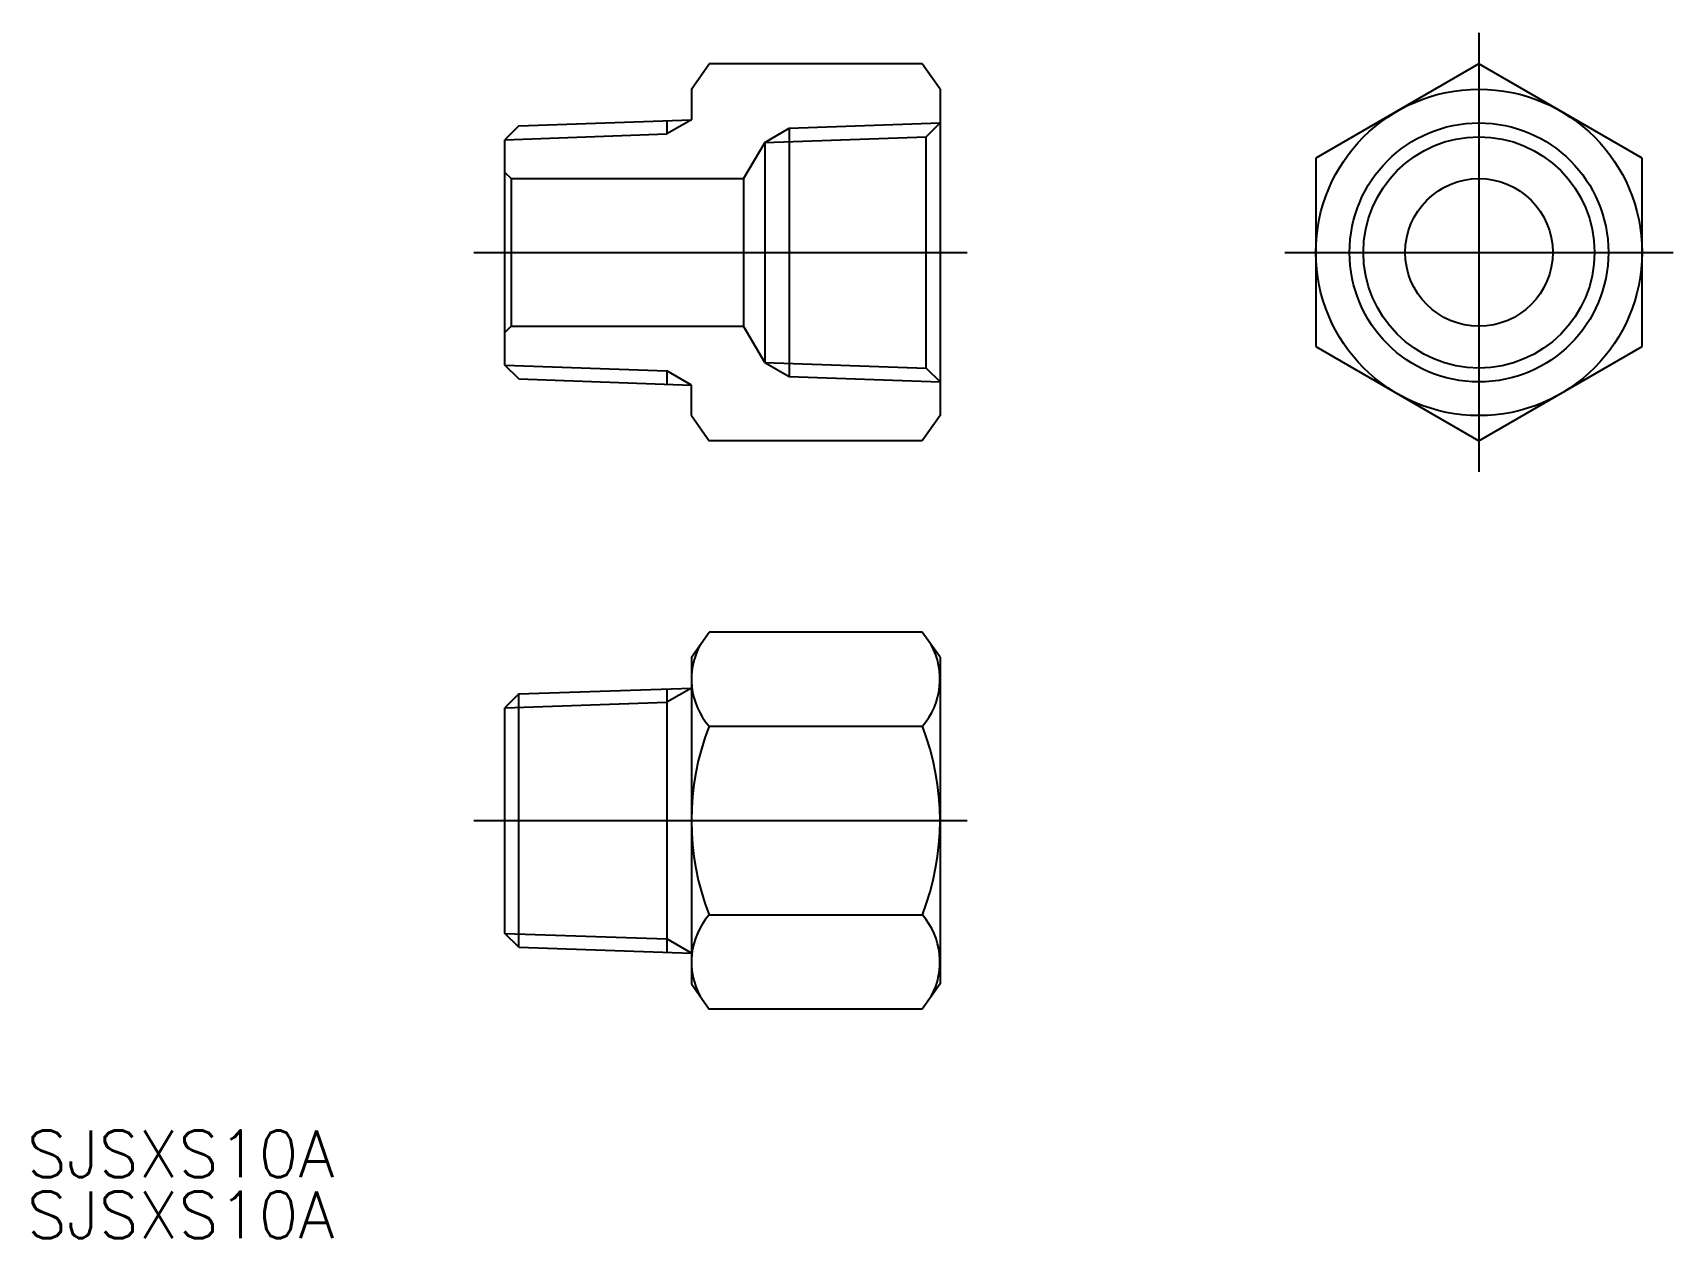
# Model space of a CAD drawing. Extents: x -93 to 12, y -63 to 14.
import ezdxf

# ---------------------------------------------------------------- set-up
doc = ezdxf.new("R2010")
doc.units = 0
doc.linetypes.add('CENTER', pattern=[50.8, 31.75, -6.35, 6.35, -6.35])
doc.layers.get('0').update_dxf_attribs({"linetype": 'CONTINUOUS'})
doc.layers.add('CENTER', color=1, linetype='CENTER')
doc.styles.get("Standard").update_dxf_attribs({"font": 'txt.shx', "height": 3, "bigfont": 'bigfont.shx'})

msp = doc.modelspace()

# ---------------------------------------------------------------- linework, layer by layer
at = {"color": 7, "linetype": 'CONTINUOUS'}
for p, q in [((-50.69, 10.5), (-49.55, 12.12)), ((-35.83, 12.12), (-49.55, 12.12)), ((-34.69, 10.5), (-35.83, 12.12)), ((0, 12.12), (-10.5, 6.06)), ((10.5, 6.06), (0, 12.12)), ((-50.69, 10.5), (-50.69, 8.53)), ((-34.69, 10.5), (-34.69, -10.5)), ((-61.8, 8.14), (-50.69, 8.53)), ((-52.27, 8.47), (-52.27, 7.62)), ((-61.8, 8.14), (-62.69, 7.25)), ((-45.97, 7.08), (-35.58, 7.44)), ((-44.39, 7.99), (-44.39, -7.99)), ((-35.58, 7.44), (-34.69, 8.33)), ((-35.58, -7.44), (-35.58, 7.44)), ((-62.69, -7.25), (-62.69, 7.25)), ((-45.97, 7.08), (-47.34, 4.75)), ((-45.97, 7.08), (-45.97, -7.08)), ((-10.5, 6.06), (-10.5, -6.06)), ((10.5, -6.06), (10.5, 6.06)), ((-62.69, 5.15), (-62.29, 4.75)), ((-62.29, 4.75), (-62.29, -4.75)), ((-62.29, 4.75), (-47.34, 4.75)), ((-47.34, 4.75), (-47.34, -4.75)), ((-62.69, -5.15), (-62.29, -4.75)), ((-62.29, -4.75), (-47.34, -4.75)), ((-45.97, -7.08), (-47.34, -4.75)), ((-10.5, -6.06), (0, -12.12)), ((0, -12.12), (10.5, -6.06)), ((-61.8, -8.14), (-62.69, -7.25)), ((-45.97, -7.08), (-35.58, -7.44)), ((-61.8, -8.14), (-50.69, -8.53)), ((-52.27, -7.62), (-52.27, -8.47)), ((-35.58, -7.44), (-34.69, -8.33)), ((-50.69, -10.5), (-50.69, -8.53)), ((-50.69, -10.5), (-49.55, -12.12)), ((-34.69, -10.5), (-35.83, -12.12)), ((-35.83, -12.12), (-49.55, -12.12)), ((-50.69, -26.04), (-49.55, -24.42)), ((-35.83, -24.42), (-49.55, -24.42)), ((-34.69, -26.04), (-35.83, -24.42)), ((-50.69, -26.04), (-50.69, -47.04)), ((-34.69, -26.04), (-34.69, -47.04)), ((-61.8, -28.4), (-62.69, -29.29)), ((-61.8, -28.4), (-50.69, -28.02)), ((-61.8, -44.68), (-61.8, -28.4)), ((-52.27, -28.07), (-52.27, -45.02)), ((-62.69, -43.8), (-62.69, -29.29)), ((-49.55, -30.48), (-35.83, -30.48)), ((-49.55, -42.61), (-35.83, -42.61)), ((-61.8, -44.68), (-62.69, -43.8)), ((-61.8, -44.68), (-50.69, -45.07)), ((-50.69, -47.04), (-49.55, -48.67)), ((-34.69, -47.04), (-35.83, -48.67)), ((-35.83, -48.67), (-49.55, -48.67))]:
    msp.add_line(p, q, dxfattribs=at)
at = {"color": 3, "linetype": 'CONTINUOUS'}
for p, q in [((-50.69, 8.53), (-52.27, 7.62)), ((-62.69, 7.25), (-52.27, 7.62)), ((-45.97, 7.08), (-44.39, 7.99)), ((-44.39, 7.99), (-34.69, 8.33)), ((-62.69, -7.25), (-52.27, -7.62)), ((-45.97, -7.08), (-44.39, -7.99)), ((-50.69, -8.53), (-52.27, -7.62)), ((-44.39, -7.99), (-34.69, -8.33)), ((-50.69, -28.02), (-52.27, -28.93)), ((-62.69, -29.29), (-52.27, -28.93)), ((-62.69, -43.8), (-52.27, -44.16)), ((-50.69, -45.07), (-52.27, -44.16))]:
    msp.add_line(p, q, dxfattribs=at)
at = {"color": 7, "linetype": 'CONTINUOUS'}
for radius in [10.5, 7.44, 4.75]:
    msp.add_circle((0, 0), radius, dxfattribs=at)
at = {"color": 3, "linetype": 'CONTINUOUS'}
msp.add_circle((0, 0), 8.33, dxfattribs=at)
at = {"color": 7, "linetype": 'CONTINUOUS'}
for centre, radius, start, end in [((-46.08, -27.45), 4.61, 151.1362, 221.1362), ((-39.3, -27.45), 4.61, 318.8638, 28.8638), ((-33.97, -36.54), 16.72, 158.7474, 201.2526), ((-51.41, -36.54), 16.72, 338.7474, 21.2526), ((-46.08, -45.64), 4.61, 138.8638, 208.8638), ((-39.3, -45.64), 4.61, 331.1362, 41.1362)]:
    msp.add_arc(centre, radius, start, end, dxfattribs=at)
at = {"layer": 'CENTER', "color": 1, "linetype": 'CENTER'}
for p, q in [((0, 14.12), (0, -14.12)), ((-64.69, 0), (-32.69, 0)), ((-12.5, 0), (12.5, 0)), ((-64.69, -36.54), (-32.69, -36.54))]:
    msp.add_line(p, q, dxfattribs=at)

# ---------------------------------------------------------------- texts
at = {"color": 7, "linetype": 'CONTINUOUS'}
for p in [(-93.47, -59.48), (-93.47, -63.41)]:
    msp.add_text('SJSXS10A', height=3, dxfattribs=at).set_placement(p)

doc.saveas('drawing.dxf')
